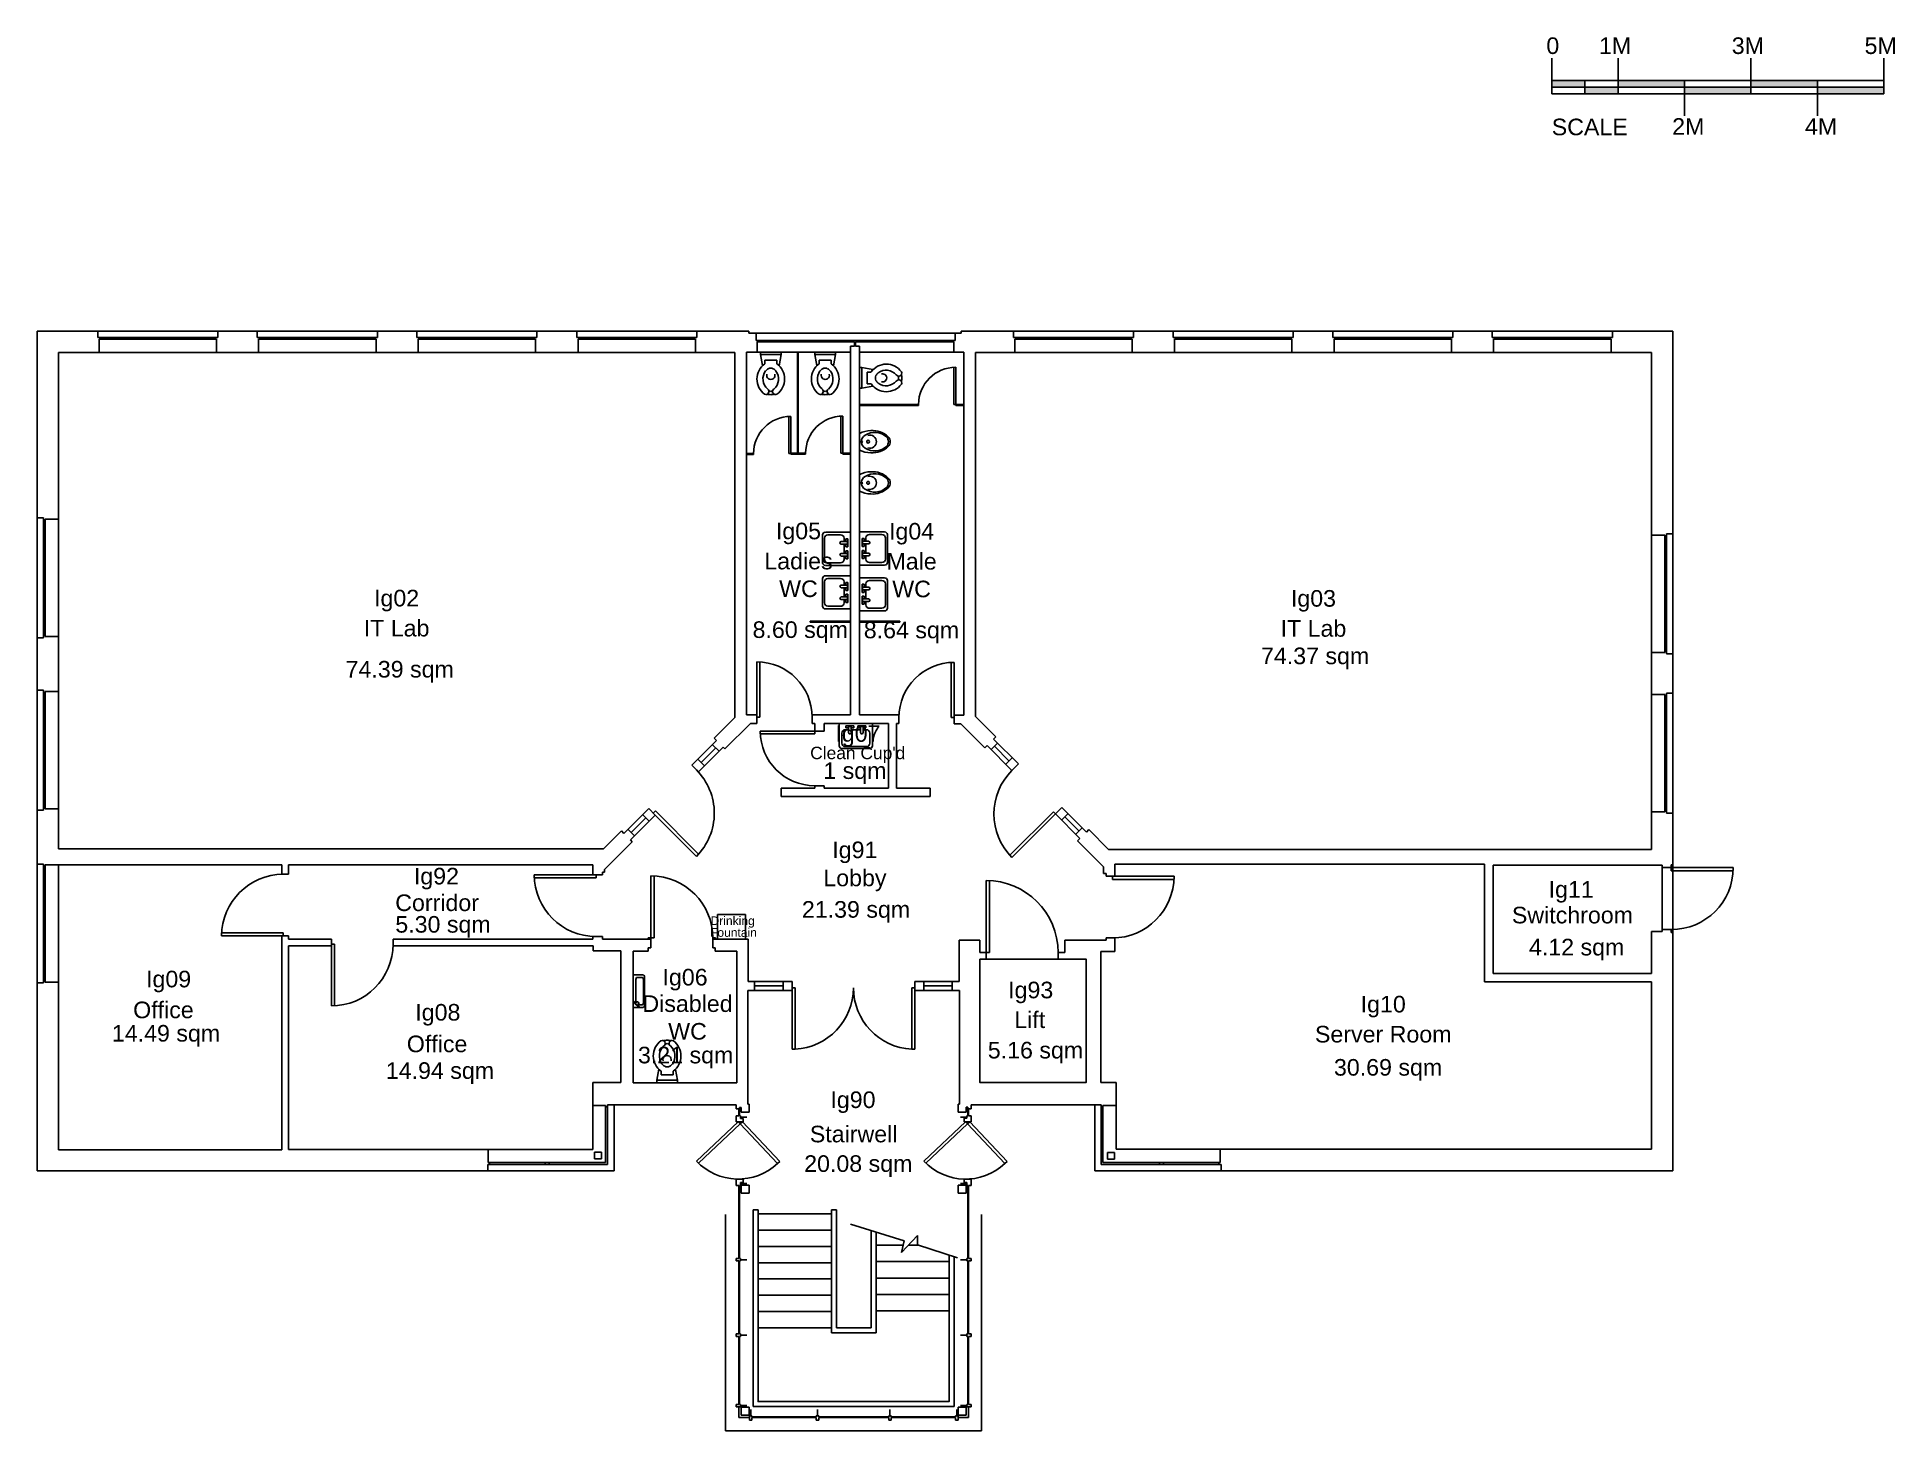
# Model space of a CAD drawing. Header units: millimetres. Extents: x 0 to 27981, y 0 to 20994.
import ezdxf
from ezdxf.enums import TextEntityAlignment as Align

# ---------------------------------------------------------------- set-up
doc = ezdxf.new("R2010")
doc.units = ezdxf.units.MM
for name, color, linetype in [('COLUMNS', 7, 'Continuous'), ('DOORS', 2, 'Continuous'), ('EXTERNAL WALLS', 1, 'Continuous'), ('INTERNAL WALLS', 3, 'Continuous'), ('NOTES', 7, 'Continuous'), ('ROOM NAME', 4, 'Continuous'), ('ROOM NUMBER', 7, 'Continuous'), ('SANITARY', 2, 'Continuous'), ('SCALE', 7, 'Continuous'), ('STAIRS', 2, 'Continuous'), ('TEXT AREA', 6, 'Continuous'), ('WINDOWS', 4, 'Continuous')]:
    doc.layers.add(name, color=color, linetype=linetype)
doc.styles.add('CCCU STANDARD', font='arial.ttf')

# ---------------------------------------------------------------- blocks, each defined once
blk = doc.blocks.new('H1', base_point=(1, 0))
at = {"layer": 'DOORS'}
for p, q in [((1, 1), (0, 1)), ((1, 0.95), (0.001251, 0.95)), ((1, 1), (1, 0.95))]:
    blk.add_line(p, q, dxfattribs=at)
blk.add_arc((1, 1), 1, 180, 270, dxfattribs=at)
blk = doc.blocks.new('A$C195B5CEB')
at = {"layer": 'DOORS'}
for p, q in [((657, 832), (692, 864)), ((692, 864), (1254, 267)), ((657, 832), (1220, 235)), ((1254, 267), (1220, 235))]:
    blk.add_line(p, q, dxfattribs=at)
at = {"layer": 'DOORS', "xscale": 862.9999999999995, "yscale": 862.9999999999995, "zscale": 927.9569892473119, "rotation": 43.3206062369046}
blk.add_blockref('H1', (1220, 235), dxfattribs=at)
blk = doc.blocks.new('H2', base_point=(1, 0))
at = {"layer": 'DOORS'}
for p, q in [((1, 0), (0, 0)), ((1, 0.05), (0.001251, 0.05)), ((1, 0), (1, 0.05))]:
    blk.add_line(p, q, dxfattribs=at)
blk.add_arc((1, 0), 1, 90, 180, dxfattribs=at)
blk = doc.blocks.new('WC', base_point=(0, 0.208))
at = {"layer": 'SANITARY'}
for p, q in [((0, 0.363), (0.036, 0.363)), ((0, 0.363), (0, 0.053)), ((0.036, 0.363), (0.202, 0.334)), ((0.036, 0.363), (0.036, 0.053)), ((0.174, 0.297), (0.117, 0.297)), ((0.117, 0.118), (0.117, 0.297)), ((0, 0.053), (0.036, 0.053)), ((0.036, 0.053), (0.201, 0.082)), ((0.174, 0.118), (0.117, 0.118))]:
    blk.add_line(p, q, dxfattribs=at)
for centre, radius, start, end in [((0.404, 0.133), 0.283, 36.5469, 144.3914), ((0.361, 0.186), 0.127, 128.2338, 152.2204), ((0.402, 0.123), 0.202, 40.9998, 126.2998), ((0.591, 0.28), 0.045, 212.9694, 27.1213), ((0.404, 0.283), 0.283, 215.6086, 323.4531), ((0.32, 0.207), 0.081, 152.4748, 180), ((0.32, 0.207), 0.081, 180, 207.5252), ((0.361, 0.229), 0.127, 207.7796, 231.7662), ((0.401, 0.291), 0.201, 233.5308, 319.2142), ((0.348, 0.209), 0.062, 255.0686, 104.9314), ((0.591, 0.135), 0.045, 332.8787, 147.0306), ((0.488, 0.207), 0.101, 0, 15.9454), ((0.488, 0.207), 0.101, 344.5966, 0), ((0.488, 0.207), 0.151, 0, 19.6284), ((0.488, 0.207), 0.151, 340.7278, 0)]:
    blk.add_arc(centre, radius, start, end, dxfattribs=at)
blk = doc.blocks.new('UR', base_point=(0, 0.168482))
at = {"layer": 'SANITARY'}
blk.add_line((0, 0.04308), (0, 0.293884), dxfattribs=at)
for centre, radius, start, end in [((0.18397, -0.083631), 0.419955, 91.81868, 115.980865), ((0.230618, 0.03859), 0.268778, 48.365982, 122.785294), ((0.194914, -0.009451), 0.346415, 46.348785, 94.01767), ((0.18397, 0.420595), 0.419955, 244.019135, 268.181305), ((0.136813, 0.169294), 0.109831, 179.604446, 180.42363), ((0.136813, 0.16767), 0.109831, 179.57637, 180.395554), ((0.136276, 0.167973), 0.109311, 117.929138, 178.909943), ((0.136276, 0.168991), 0.109311, 181.090057, 242.070862), ((0.029044, 0.166912), 0.015583, 267.628204, 93.788651), ((0.230618, 0.298374), 0.268778, 237.214706, 311.634033), ((0.129949, 0.169181), 0.02, 357.996094, 182.003906), ((0.129949, 0.167783), 0.02, 177.996094, 2.003908), ((0.157861, 0.169517), 0.097892, 358.474792, 107.625496), ((0.157861, 0.167447), 0.097892, 252.374496, 1.525203), ((0.194914, 0.346415), 0.346415, 265.98233, 313.651215), ((0.157861, 0.167447), 0.097892, 0.605958, 1.525203), ((0.157861, 0.169517), 0.097892, 358.474792, 359.394043), ((0.341668, 0.174114), 0.093972, 357.222351, 44.070023), ((0.341668, 0.16285), 0.093972, 315.929962, 2.777658), ((0.343655, 0.161326), 0.120614, 3.00848, 41.469341), ((0.343655, 0.175638), 0.120614, 318.53067, 356.991516), ((0.34471, 0.164403), 0.090966, 2.570064, 3.250072), ((0.34471, 0.172561), 0.090966, 356.749939, 357.429932)]:
    blk.add_arc(centre, radius, start, end, dxfattribs=at)
blk = doc.blocks.new('WB')
at = {"layer": 'SANITARY'}
for p, q in [((0, 0.499), (0.36, 0.499)), ((0, 0), (0, 0.499)), ((0.037, 0.2785), (0.037, 0.4005)), ((0.037, 0.4005), (0.065, 0.4005)), ((0.065, 0.2785), (0.037, 0.2785)), ((0.044, 0.3585), (0.131, 0.3585)), ((0.044, 0.3585), (0.044, 0.3195)), ((0.044, 0.3195), (0.131, 0.3195)), ((0.065, 0.4005), (0.065, 0.3585)), ((0.065, 0.3195), (0.065, 0.2785)), ((0.091, 0.3585), (0.091, 0.409)), ((0.091, 0.18), (0.091, 0.3195)), ((0.322, 0.459), (0.141, 0.459)), ((0.372, 0.091), (0.372, 0.409)), ((0.4, 0.459), (0.4, 0.04)), ((0.36, 0), (0, 0)), ((0.037, 0.1), (0.037, 0.222)), ((0.037, 0.222), (0.065, 0.222)), ((0.065, 0.1), (0.037, 0.1)), ((0.044, 0.18), (0.131, 0.18)), ((0.044, 0.18), (0.044, 0.141)), ((0.044, 0.141), (0.131, 0.141)), ((0.065, 0.222), (0.065, 0.18)), ((0.065, 0.141), (0.065, 0.1)), ((0.091, 0.091), (0.091, 0.141)), ((0.141, 0.041), (0.322, 0.041))]:
    blk.add_line(p, q, dxfattribs=at)
for centre, radius, start, end in [((0.141, 0.409), 0.05, 88.85424, 180), ((0.131, 0.339), 0.0195, 270, 90), ((0.322, 0.409), 0.05, 0, 88.85424), ((0.36, 0.459), 0.04, 0, 88.5679), ((0.141, 0.091), 0.05, 180, 271.14575), ((0.131, 0.1605), 0.0195, 270, 90), ((0.322, 0.091), 0.05, 271.14575, 0), ((0.36, 0.04), 0.04, 271.4321, 0)]:
    blk.add_arc(centre, radius, start, end, dxfattribs=at)
blk = doc.blocks.new('H3')
at = {"layer": 'DOORS'}
for p, q in [((0, 1), (0, 0.95)), ((0, 1), (1, 1)), ((0, 0.95), (0.998749, 0.95))]:
    blk.add_line(p, q, dxfattribs=at)
blk.add_arc((0, 1), 1, 270, 0, dxfattribs=at)
blk = doc.blocks.new('H4')
at = {"layer": 'DOORS'}
for p, q in [((0, 0), (0, 0.05)), ((0, 0.05), (0.998749, 0.05)), ((0, 0), (1, 0))]:
    blk.add_line(p, q, dxfattribs=at)
blk.add_arc((0, 0), 1, 0.057296, 90, dxfattribs=at)
blk = doc.blocks.new('A$C24A906E3')
at = {"layer": 'SANITARY'}
for p, q in [((0, 0), (0, 490)), ((0, 490), (153, 490)), ((39, 89), (39, 402)), ((137, 451), (60, 451)), ((158, 89), (158, 402)), ((170, 451), (170, 39)), ((0, 81), (8, 90)), ((88, 0), (0, 81)), ((153, 0), (0, 0)), ((8, 90), (38, 62)), ((32, 55), (57, 83)), ((32, 55), (61, 29)), ((61, 29), (86, 57)), ((67, 36), (96, 9)), ((71, 40), (137, 40)), ((96, 9), (88, 0))]:
    blk.add_line(p, q, dxfattribs=at)
for centre, major_axis, start_param, end_param in [((60, 402), (0, 49.1), -0.019997, 1.570796), ((137, 402), (0, 49.1), -1.570796, -0.019997), ((153, 451), (0, 39.3), -1.570796, -0.024995), ((60, 89), (0, 49.1), 1.570796, 2.084965), ((71, 70), (-14.1, 13), 3.141593, 6.283185), ((137, 89), (0, 49.1), 3.16159, 4.712389), ((153, 39), (0, 39.3), 3.166587, 4.712389)]:
    blk.add_ellipse(centre, major_axis=major_axis, ratio=0.432806, start_param=start_param, end_param=end_param, dxfattribs=at)
blk = doc.blocks.new('DDL', base_point=(0.5, 0))
at = {"layer": 'DOORS'}
for p, q in [((0.5, 1), (0, 1)), ((0, 1), (0, 0.975)), ((0.5, 0.975), (0, 0.975)), ((0.5, 1), (0.5, 0.975)), ((0.5, 0.025), (0, 0.025)), ((0, 0), (0, 0.025)), ((0.5, 0), (0, 0)), ((0.5, 0), (0.5, 0.025))]:
    blk.add_line(p, q, dxfattribs=at)
for centre, start, end in [((0.5, 1), 182.8681, 270), ((0.5, 0), 90, 177.1319)]:
    blk.add_arc(centre, 0.5, start, end, dxfattribs=at)
blk = doc.blocks.new('A$C4C781B2A')
at = {"layer": 'SANITARY'}
for p, q in [((0, 380), (500, 380)), ((0, 42), (0, 380)), ((91, 284), (141, 284)), ((100, 312), (100, 341)), ((100, 341), (222, 341)), ((141, 312), (100, 312)), ((180, 334), (141, 334)), ((141, 334), (141, 242)), ((180, 334), (180, 242)), ((222, 312), (180, 312)), ((180, 284), (320, 284)), ((222, 341), (222, 312)), ((279, 312), (279, 341)), ((279, 341), (401, 341)), ((320, 312), (279, 312)), ((359, 334), (320, 334)), ((320, 334), (320, 242)), ((359, 334), (359, 242)), ((401, 312), (359, 312)), ((359, 284), (410, 284)), ((401, 341), (401, 312)), ((500, 380), (500, 42)), ((460, 0), (40, 0)), ((41, 232), (41, 82)), ((91, 29), (410, 29)), ((460, 82), (460, 232))]:
    blk.add_line(p, q, dxfattribs=at)
for centre, major_axis, start_param, end_param in [((91, 232), (0, 52.5), 0, 1.590793), ((410, 232), (0, 52.5), 4.692392, 6.283185), ((40, 42), (0, 42), 1.595791, 3.141593), ((91, 82), (0, 52.5), 1.590793, 3.141593), ((161, 242), (0, -20.5), 4.712389, 7.853982), ((340, 242), (0, -20.5), 4.712389, 7.853982), ((410, 82), (0, 52.5), 3.141593, 4.692392), ((460, 42), (0, 42), 3.141593, 4.687394)]:
    blk.add_ellipse(centre, major_axis=major_axis, ratio=0.95429, start_param=start_param, end_param=end_param, dxfattribs=at)

msp = doc.modelspace()

# ---------------------------------------------------------------- linework, layer by layer
at = {"layer": 'COLUMNS'}
for p, q in [((8397, 4199), (8397, 4097)), ((8499, 4199), (8397, 4199)), ((8499, 4097), (8499, 4199)), ((8397, 4097), (8499, 4097)), ((16124, 4192), (16228, 4192)), ((16124, 4090), (16124, 4192)), ((16228, 4090), (16124, 4090)), ((16228, 4192), (16228, 4090)), ((10605, 3579), (10605, 3699)), ((10605, 3699), (10725, 3699)), ((10725, 3699), (10725, 3579)), ((13871, 3579), (13871, 3699)), ((13871, 3699), (13991, 3699)), ((13991, 3699), (13991, 3579)), ((10725, 3579), (10605, 3579)), ((13991, 3579), (13871, 3579)), ((10570, 361), (10570, 200)), ((10605, 357), (10725, 357)), ((10605, 237), (10605, 357)), ((10725, 357), (10725, 237)), ((13871, 357), (13991, 357)), ((13871, 237), (13871, 357)), ((13991, 357), (13991, 237)), ((14026, 361), (14026, 200)), ((10570, 200), (10730, 200)), ((10725, 237), (10605, 237)), ((13870, 200), (14026, 200)), ((13991, 237), (13871, 237))]:
    msp.add_line(p, q, dxfattribs=at)
at = {"layer": 'DOORS'}
for p, q in [((10234, 10398), (9861, 10025)), ((14779, 10045), (14403, 10421)), ((10333, 10299), (9960, 9926)), ((14308, 10325), (14683, 9949)), ((9211, 9374), (8836, 9000)), ((9310, 9275), (8935, 8901)), ((15339, 9292), (15705, 8925)), ((15805, 9020), (15435, 9389)), ((24474, 8521), (24474, 8484)), ((24614, 8484), (24474, 8484)), ((24614, 8528), (24614, 8484)), ((24614, 7551), (24474, 7551)), ((24474, 7551), (24474, 7521)), ((24614, 7507), (24614, 7551)), ((10588, 4624), (10622, 4656)), ((10588, 4624), (11151, 4027)), ((10622, 4656), (11185, 4059)), ((11185, 4059), (11151, 4027))]:
    msp.add_line(p, q, dxfattribs=at)
at = {"layer": 'DOORS', "linetype": 'Continuous'}
for p, q in [((9960, 9926), (9861, 10025)), ((14683, 9949), (14779, 10045)), ((9310, 9275), (9211, 9374)), ((15339, 9292), (15435, 9389)), ((9202, 7406), (9202, 7426)), ((9245, 7426), (9202, 7426)), ((10177, 7426), (10217, 7426)), ((10217, 7406), (10217, 7426)), ((11370, 6771), (10710, 6771)), ((11370, 6631), (11370, 6771)), ((13220, 6631), (13220, 6771)), ((13887, 6771), (13220, 6771)), ((10705, 6631), (11370, 6631)), ((13220, 6631), (13891, 6631))]:
    msp.add_line(p, q, dxfattribs=at)
at = {"layer": 'EXTERNAL WALLS'}
for p, q in [((0, 16564), (10720, 16564)), ((0, 3918), (0, 16564)), ((913, 16564), (913, 16467)), ((2721, 16564), (2721, 16467)), ((3316, 16564), (3316, 16467)), ((5124, 16564), (5124, 16467)), ((5720, 16564), (5720, 16467)), ((7528, 16564), (7528, 16467)), ((8127, 16564), (8127, 16467)), ((9935, 16564), (9935, 16467)), ((10720, 16564), (10720, 16534)), ((10720, 16534), (12320, 16534)), ((10828, 16534), (10828, 16426)), ((13919, 16534), (12320, 16534)), ((13825, 16534), (13825, 16426)), ((13919, 16564), (24639, 16564)), ((13919, 16564), (13919, 16534)), ((14704, 16564), (14704, 16467)), ((16512, 16564), (16512, 16467)), ((17111, 16564), (17111, 16467)), ((18919, 16564), (18919, 16467)), ((19515, 16564), (19515, 16467)), ((21323, 16564), (21323, 16467)), ((21918, 16564), (21918, 16467)), ((23726, 16564), (23726, 16467)), ((24639, 16564), (24639, 8528)), ((320, 8768), (320, 16244)), ((320, 16244), (10509, 16244)), ((933, 16244), (933, 16444)), ((2701, 16444), (2701, 16244)), ((3336, 16244), (3336, 16444)), ((5104, 16444), (5104, 16244)), ((5740, 16244), (5740, 16444)), ((7508, 16444), (7508, 16244)), ((8147, 16244), (8147, 16444)), ((9915, 16444), (9915, 16244)), ((10685, 16247), (12250, 16247)), ((10845, 16247), (10845, 16402)), ((12250, 16337), (12310, 16337)), ((12250, 16247), (12250, 16337)), ((12386, 16337), (12326, 16337)), ((12386, 16246), (12386, 16337)), ((12386, 16246), (13956, 16246)), ((13809, 16402), (13809, 16246)), ((14133, 16244), (24315, 16244)), ((14724, 16244), (14724, 16444)), ((16492, 16444), (16492, 16244)), ((17131, 16244), (17131, 16444)), ((18899, 16444), (18899, 16244)), ((19535, 16244), (19535, 16444)), ((21303, 16444), (21303, 16244)), ((21938, 16244), (21938, 16444)), ((23706, 16444), (23706, 16244)), ((24315, 16244), (24315, 8759)), ((0, 13754), (97, 13754)), ((120, 13734), (320, 13734)), ((24315, 13494), (24515, 13494)), ((24639, 13514), (24540, 13514)), ((0, 11946), (97, 11946)), ((320, 11966), (120, 11966)), ((24515, 11726), (24315, 11726)), ((24639, 11706), (24540, 11706)), ((0, 11156), (97, 11156)), ((120, 11136), (320, 11136)), ((24315, 11091), (24517, 11091)), ((24639, 11111), (24542, 11111)), ((0, 9348), (97, 9348)), ((320, 9368), (120, 9368)), ((24517, 9323), (24315, 9323)), ((24639, 9303), (24542, 9303)), ((0, 8535), (97, 8535)), ((120, 8527), (320, 8527)), ((320, 4235), (320, 8527)), ((24639, 8528), (24614, 8528)), ((24474, 7521), (24318, 7521)), ((24318, 7521), (24318, 6888)), ((24639, 7507), (24614, 7507)), ((24639, 7507), (24639, 3918)), ((0, 6750), (97, 6750)), ((320, 6760), (120, 6760)), ((24318, 4245), (24318, 6763)), ((8791, 5245), (8368, 5245)), ((8368, 5245), (8368, 4238)), ((10539, 5244), (8977, 5244)), ((16254, 4245), (16254, 5247)), ((8690, 4909), (8593, 4909)), ((8690, 4909), (10530, 4909)), ((8690, 3918), (8690, 4909)), ((10605, 4873), (10580, 4873)), ((10605, 4798), (10605, 4873)), ((10725, 4798), (10605, 4798)), ((10725, 4920), (10705, 4920)), ((10725, 4920), (10725, 4798)), ((13891, 4920), (13871, 4920)), ((13871, 4920), (13871, 4799)), ((13871, 4799), (13991, 4799)), ((13991, 4799), (13991, 4874)), ((13991, 4874), (14016, 4874)), ((16024, 4909), (14066, 4909)), ((15929, 3918), (15929, 4909)), ((3686, 4235), (320, 4235)), ((8368, 4238), (3787, 4238)), ((24318, 4245), (16254, 4245)), ((0, 3918), (8690, 3918)), ((6790, 3918), (6790, 4013)), ((24639, 3918), (15929, 3918)), ((17834, 3918), (17834, 4013)), ((10370, 3261), (10370, 0)), ((14226, 3261), (14226, 0)), ((10370, 0), (14226, 0))]:
    msp.add_line(p, q, dxfattribs=at)
at = {"layer": 'EXTERNAL WALLS', "linetype": 'Continuous'}
for p, q in [((8368, 4900), (8563, 4900)), ((16254, 4900), (16054, 4900)), ((6795, 4238), (6795, 4043)), ((17818, 4245), (17818, 4043))]:
    msp.add_line(p, q, dxfattribs=at)
at = {"layer": 'INTERNAL WALLS'}
for p, q in [((10509, 16244), (10509, 10746)), ((10685, 10787), (10685, 16247)), ((11450, 16247), (11450, 14726)), ((11465, 14726), (11465, 16247)), ((12250, 16247), (12250, 10787)), ((12386, 10783), (12386, 16246)), ((13956, 16246), (13956, 10780)), ((14133, 10761), (14133, 16244)), ((13276, 15461), (12386, 15461)), ((12386, 15446), (13276, 15446)), ((13276, 15446), (13276, 15461)), ((13956, 15461), (13836, 15461)), ((13836, 15461), (13836, 15446)), ((13836, 15446), (13956, 15446)), ((10790, 14720), (10685, 14720)), ((10685, 14705), (10790, 14705)), ((10790, 14705), (10790, 14720)), ((11350, 14726), (11350, 14711)), ((11450, 14726), (11350, 14726)), ((11350, 14711), (11575, 14711)), ((11465, 14726), (11575, 14726)), ((11575, 14726), (11575, 14711)), ((12250, 14726), (12135, 14726)), ((12135, 14726), (12135, 14711)), ((12135, 14711), (12250, 14711)), ((10509, 10746), (10198, 10435)), ((10360, 10272), (10745, 10657)), ((10842, 10787), (10685, 10787)), ((10745, 10657), (10842, 10657)), ((12250, 10787), (11672, 10787)), ((11672, 10657), (11714, 10657)), ((11714, 10657), (11714, 10540)), ((12823, 10657), (11856, 10657)), ((11856, 10657), (11856, 10540)), ((12981, 10783), (12386, 10783)), ((12823, 9681), (12823, 10657)), ((12943, 9680), (12943, 10653)), ((12943, 10653), (12981, 10653)), ((13956, 10780), (13811, 10780)), ((13811, 10650), (13912, 10650)), ((13912, 10650), (14272, 10289)), ((14439, 10456), (14133, 10761)), ((10198, 10435), (10234, 10398)), ((11856, 10540), (11714, 10540)), ((14403, 10421), (14439, 10456)), ((14272, 10289), (14308, 10325)), ((11714, 9681), (11206, 9681)), ((11206, 9681), (11206, 9556)), ((11206, 9556), (13449, 9556)), ((11714, 9717), (11714, 9681)), ((11714, 9717), (11856, 9717)), ((11856, 9717), (11856, 9681)), ((11856, 9681), (12823, 9681)), ((13449, 9680), (12943, 9680)), ((13449, 9556), (13449, 9680)), ((8800, 9037), (8531, 8768)), ((8836, 9000), (8800, 9037)), ((15840, 9056), (15805, 9020)), ((16137, 8759), (15840, 9056)), ((8531, 8768), (320, 8768)), ((8546, 8456), (8963, 8873)), ((15705, 8925), (15670, 8890)), ((15670, 8890), (16062, 8497)), ((24315, 8759), (16137, 8759)), ((320, 8527), (3686, 8527)), ((3686, 8527), (3686, 8384)), ((3787, 8384), (3786, 8527)), ((3786, 8527), (8371, 8527)), ((8371, 8527), (8371, 8376)), ((8514, 8416), (8546, 8416)), ((8514, 8376), (8514, 8416)), ((8546, 8416), (8546, 8456)), ((16062, 8497), (16062, 8397)), ((16062, 8397), (16102, 8397)), ((16102, 8397), (16102, 8353)), ((16232, 8353), (16232, 8536)), ((16232, 8536), (21802, 8536)), ((21802, 8536), (21802, 6763)), ((21932, 6888), (21932, 8521)), ((21932, 8521), (24474, 8521)), ((3686, 7456), (3686, 4235)), ((3787, 7406), (3787, 7456)), ((4431, 7406), (3787, 7406)), ((3787, 7306), (4431, 7306)), ((3787, 4238), (3787, 7306)), ((8371, 7406), (5361, 7406)), ((5361, 7306), (8373, 7306)), ((8371, 7446), (8371, 7406)), ((8373, 7306), (8373, 7231)), ((8514, 7406), (8514, 7446)), ((9245, 7406), (8514, 7406)), ((10710, 7406), (10177, 7406)), ((10710, 6771), (10710, 7406)), ((14199, 7391), (13887, 7391)), ((13887, 7391), (13887, 6771)), ((14199, 7206), (14199, 7391)), ((16102, 7391), (15479, 7391)), ((15479, 7391), (15479, 7206)), ((16102, 7425), (16102, 7391)), ((16232, 7223), (16232, 7425)), ((8373, 7231), (8791, 7231)), ((8791, 7231), (8791, 5245)), ((8977, 5244), (8977, 7224)), ((8977, 7224), (9202, 7224)), ((9202, 7224), (9202, 7274)), ((9202, 7274), (9245, 7274)), ((10177, 7274), (10212, 7274)), ((10212, 7274), (10212, 7224)), ((10212, 7224), (10539, 7224)), ((10539, 7224), (10539, 5244)), ((14292, 7206), (14199, 7206)), ((15479, 7206), (15377, 7206)), ((16023, 5247), (16023, 7223)), ((16023, 7223), (16232, 7223)), ((21802, 6763), (24318, 6763)), ((24318, 6888), (21932, 6888)), ((10705, 4920), (10705, 6631)), ((13891, 6631), (13891, 4920)), ((16254, 5247), (16023, 5247))]:
    msp.add_line(p, q, dxfattribs=at)
at = {"layer": 'INTERNAL WALLS', "linetype": 'Continuous'}
for p, q in [((10842, 10787), (10842, 10657)), ((11672, 10787), (11672, 10657)), ((12981, 10783), (12981, 10653)), ((13811, 10780), (13811, 10650)), ((10333, 10299), (10360, 10272)), ((8935, 8901), (8963, 8873)), ((3686, 8384), (3787, 8384)), ((8371, 8376), (8514, 8376)), ((16232, 8353), (16102, 8353)), ((3686, 7456), (3787, 7456)), ((4431, 7306), (4431, 7406)), ((5361, 7306), (5361, 7406)), ((8371, 7446), (8514, 7446)), ((9245, 7426), (9245, 7274)), ((10177, 7426), (10177, 7274)), ((16232, 7425), (16102, 7425)), ((14292, 7206), (14292, 7106)), ((15377, 7206), (15377, 7106))]:
    msp.add_line(p, q, dxfattribs=at)
at = {"layer": 'INTERNAL WALLS'}
msp.add_lwpolyline([(14199, 7106), (15799, 7106), (15799, 5247), (14199, 5247)], close=True, dxfattribs=at)
at = {"layer": 'SANITARY'}
for p, q in [((11643, 12194), (11643, 12179)), ((12250, 12194), (11643, 12194)), ((11643, 12179), (12250, 12179)), ((12993, 12197), (12386, 12197)), ((12386, 12182), (12993, 12182)), ((12993, 12182), (12993, 12197)), ((10670, 7776), (10250, 7776)), ((10250, 7776), (10250, 7406)), ((10670, 7406), (10670, 7776))]:
    msp.add_line(p, q, dxfattribs=at)
at = {"layer": 'SCALE'}
for p, q in [((22814, 20678), (22814, 20142)), ((23814, 20678), (23814, 20142)), ((25814, 20678), (25814, 20142)), ((27814, 20678), (27814, 20142)), ((27814, 20342), (22814, 20342)), ((27814, 20242), (22814, 20242)), ((23314, 20342), (23314, 20142)), ((24814, 20342), (24814, 19807)), ((26814, 20342), (26814, 19807)), ((27814, 20142), (22814, 20142))]:
    msp.add_line(p, q, dxfattribs=at)
for points in [[(22814, 20342), (23314, 20342), (22814, 20242), (23314, 20242)], [(23314, 20242), (23814, 20242), (23314, 20142), (23814, 20142)], [(23814, 20342), (24814, 20342), (23814, 20242), (24814, 20242)], [(24814, 20242), (25814, 20242), (24814, 20142), (25814, 20142)], [(25814, 20342), (26814, 20342), (25814, 20242), (26814, 20242)], [(26814, 20242), (27814, 20242), (26814, 20142), (27814, 20142)]]:
    msp.add_solid(points, dxfattribs=at)
at = {"layer": 'STAIRS'}
for p, q in [((24474, 8484), (24474, 7551)), ((24639, 8528), (24639, 7507)), ((10785, 3329), (10860, 3329)), ((11965, 3269), (10860, 3269)), ((11965, 3329), (11965, 1477)), ((12040, 3329), (11965, 3329)), ((12040, 3329), (12040, 1552)), ((12251, 3112), (13058, 2860)), ((11965, 3023), (10860, 3023)), ((12563, 1552), (12563, 3015)), ((12638, 1477), (12638, 2991)), ((13017, 2689), (13259, 2941)), ((13058, 2860), (13017, 2689)), ((13259, 2941), (13259, 2800)), ((13259, 2800), (13864, 2608)), ((11965, 2778), (10860, 2778)), ((11965, 2533), (10860, 2533)), ((12638, 2797), (13043, 2797)), ((12638, 2549), (13736, 2549)), ((13121, 2797), (13269, 2797)), ((11965, 2288), (10860, 2288)), ((12638, 2302), (13736, 2302)), ((11965, 2042), (10860, 2042)), ((12638, 2054), (13736, 2054)), ((11965, 1797), (10860, 1797)), ((12638, 1807), (13736, 1807)), ((10860, 1552), (11965, 1552)), ((12638, 1477), (11965, 1477)), ((12040, 1552), (12563, 1552))]:
    msp.add_line(p, q, dxfattribs=at)
for points in [[(10785, 3329), (10785, 367), (13811, 367), (13811, 2625)], [(10860, 3329), (10860, 442), (13736, 442), (13736, 2649)]]:
    msp.add_lwpolyline(points, dxfattribs=at)
at = {"layer": 'WINDOWS'}
for p, q in [((913, 16467), (2721, 16467)), ((933, 16444), (2701, 16444)), ((943, 16444), (943, 16467)), ((1795, 16444), (1795, 16467)), ((1840, 16444), (1840, 16467)), ((2691, 16444), (2691, 16467)), ((3316, 16467), (5124, 16467)), ((3336, 16444), (5104, 16444)), ((3346, 16444), (3346, 16467)), ((4198, 16444), (4198, 16467)), ((4243, 16444), (4243, 16467)), ((5094, 16444), (5094, 16467)), ((5720, 16467), (7528, 16467)), ((5740, 16444), (7508, 16444)), ((5750, 16444), (5750, 16467)), ((6602, 16444), (6602, 16467)), ((6647, 16444), (6647, 16467)), ((7498, 16444), (7498, 16467)), ((8127, 16467), (9935, 16467)), ((8147, 16444), (9915, 16444)), ((8157, 16444), (8157, 16467)), ((9009, 16444), (9009, 16467)), ((9054, 16444), (9054, 16467)), ((9905, 16444), (9905, 16467)), ((10828, 16426), (13825, 16426)), ((10845, 16402), (12310, 16402)), ((10860, 16402), (10860, 16426)), ((11542, 16402), (11542, 16426)), ((11612, 16402), (11612, 16426)), ((12292, 16426), (12292, 16402)), ((12310, 16337), (12310, 16402)), ((12326, 16337), (12326, 16402)), ((12326, 16402), (13809, 16402)), ((12346, 16426), (12346, 16402)), ((13039, 16402), (13039, 16426)), ((13109, 16402), (13109, 16426)), ((13794, 16402), (13794, 16426)), ((14704, 16467), (16512, 16467)), ((14724, 16444), (16492, 16444)), ((14734, 16444), (14734, 16467)), ((15586, 16444), (15586, 16467)), ((15631, 16444), (15631, 16467)), ((16482, 16444), (16482, 16467)), ((17111, 16467), (18919, 16467)), ((17131, 16444), (18899, 16444)), ((17141, 16444), (17141, 16467)), ((17993, 16444), (17993, 16467)), ((18038, 16444), (18038, 16467)), ((18889, 16444), (18889, 16467)), ((19515, 16467), (21323, 16467)), ((19535, 16444), (21303, 16444)), ((19545, 16444), (19545, 16467)), ((20397, 16444), (20397, 16467)), ((20442, 16444), (20442, 16467)), ((21293, 16444), (21293, 16467)), ((21918, 16467), (23726, 16467)), ((21938, 16444), (23706, 16444)), ((21948, 16444), (21948, 16467)), ((22800, 16444), (22800, 16467)), ((22845, 16444), (22845, 16467)), ((23696, 16444), (23696, 16467)), ((97, 11946), (97, 13754)), ((120, 13724), (97, 13724)), ((120, 11966), (120, 13734)), ((24515, 13494), (24515, 11726)), ((24540, 13484), (24515, 13484)), ((24540, 13514), (24540, 11706)), ((120, 12873), (97, 12873)), ((120, 12828), (97, 12828)), ((24540, 12633), (24515, 12633)), ((24540, 12588), (24515, 12588)), ((120, 11976), (97, 11976)), ((24540, 11736), (24515, 11736)), ((97, 9348), (97, 11156)), ((120, 11126), (97, 11126)), ((120, 9368), (120, 11136)), ((24517, 11091), (24517, 9323)), ((24542, 11081), (24517, 11081)), ((24542, 11111), (24542, 9303)), ((120, 10275), (97, 10275)), ((120, 10230), (97, 10230)), ((24542, 10230), (24517, 10230)), ((24542, 10185), (24517, 10185)), ((120, 9378), (97, 9378)), ((24542, 9333), (24517, 9333)), ((97, 6750), (97, 8535)), ((120, 8512), (97, 8512)), ((120, 6760), (120, 8527)), ((120, 7664), (97, 7664)), ((120, 7619), (97, 7619)), ((120, 6775), (97, 6775)), ((8563, 4880), (8593, 4880)), ((10530, 4909), (10530, 4853)), ((10530, 4853), (10570, 4853)), ((10570, 4853), (10570, 4745)), ((10580, 4873), (10580, 4745)), ((14016, 4745), (14016, 4874)), ((14026, 4853), (14066, 4853)), ((14026, 4745), (14026, 4853)), ((14066, 4853), (14066, 4909)), ((16054, 4880), (16024, 4880)), ((10530, 4745), (10530, 4655)), ((10570, 4745), (10530, 4745)), ((10530, 4655), (10633, 4655)), ((10580, 4745), (10593, 4745)), ((10593, 4707), (10593, 4745)), ((10688, 4723), (10593, 4723)), ((10633, 4707), (10593, 4707)), ((10633, 4655), (10633, 4707)), ((13908, 4724), (14003, 4724)), ((13963, 4656), (13963, 4708)), ((13963, 4708), (14003, 4708)), ((14066, 4656), (13963, 4656)), ((14003, 4708), (14003, 4745)), ((14016, 4745), (14003, 4745)), ((14066, 4745), (14026, 4745)), ((14066, 4656), (14066, 4745)), ((6790, 4013), (8593, 4013)), ((6815, 4043), (6815, 4013)), ((7650, 4013), (7650, 4043)), ((7710, 4013), (7710, 4043)), ((17834, 4013), (16024, 4013)), ((16904, 4013), (16904, 4043)), ((16964, 4013), (16964, 4043)), ((17798, 4043), (17798, 4013)), ((10530, 3792), (10530, 3698)), ((10530, 3792), (10633, 3792)), ((10530, 3698), (10570, 3698)), ((10570, 3698), (10570, 2596)), ((10593, 3698), (10580, 3698)), ((10580, 3698), (10580, 2596)), ((10593, 3740), (10593, 3698)), ((10633, 3740), (10593, 3740)), ((10593, 3724), (10688, 3724)), ((10633, 3792), (10633, 3740)), ((13908, 3724), (14003, 3724)), ((13963, 3792), (13963, 3740)), ((14066, 3792), (13963, 3792)), ((13963, 3740), (14003, 3740)), ((14003, 3740), (14003, 3698)), ((14003, 3698), (14016, 3698)), ((14016, 2596), (14016, 3698)), ((14026, 3698), (14066, 3698)), ((14026, 2596), (14026, 3698)), ((14066, 3698), (14066, 3792)), ((10530, 2596), (10530, 2559)), ((10570, 2596), (10530, 2596)), ((10530, 2559), (10570, 2559)), ((10570, 2559), (10570, 1460)), ((10580, 2596), (10595, 2596)), ((10595, 2559), (10580, 2559)), ((10580, 2559), (10580, 1460)), ((10595, 2596), (10595, 2559)), ((10595, 2578), (10690, 2578)), ((13906, 2578), (14001, 2578)), ((14016, 2596), (14001, 2596)), ((14001, 2559), (14001, 2596)), ((14001, 2559), (14016, 2559)), ((14016, 1460), (14016, 2559)), ((14066, 2596), (14026, 2596)), ((14026, 2559), (14066, 2559)), ((14026, 1460), (14026, 2559)), ((14066, 2559), (14066, 2596)), ((10530, 1460), (10530, 1423)), ((10570, 1460), (10530, 1460)), ((10530, 1423), (10570, 1423)), ((10570, 1423), (10570, 399)), ((10580, 1460), (10595, 1460)), ((10595, 1423), (10580, 1423)), ((10580, 1423), (10580, 399)), ((10595, 1460), (10595, 1423)), ((10595, 1442), (10690, 1442)), ((13906, 1442), (14001, 1442)), ((14001, 1460), (14016, 1460)), ((14001, 1423), (14001, 1460)), ((14001, 1423), (14016, 1423)), ((14016, 399), (14016, 1423)), ((14066, 1460), (14026, 1460)), ((14026, 1423), (14066, 1423)), ((14026, 399), (14026, 1423)), ((14066, 1423), (14066, 1460)), ((10530, 399), (10530, 361)), ((10570, 399), (10530, 399)), ((10530, 361), (10570, 361)), ((10595, 361), (10570, 361)), ((10580, 399), (10595, 399)), ((10595, 399), (10595, 361)), ((10595, 380), (10690, 380)), ((10749, 225), (10749, 320)), ((11754, 225), (11754, 320)), ((12845, 225), (12845, 320)), ((13852, 225), (13852, 320)), ((13906, 382), (14001, 382)), ((14001, 399), (14016, 399)), ((14001, 361), (14001, 399)), ((14001, 361), (14026, 361)), ((14066, 399), (14026, 399)), ((14066, 361), (14026, 361)), ((14066, 361), (14066, 399)), ((10730, 225), (10730, 200)), ((10730, 225), (10767, 225)), ((10730, 200), (10730, 160)), ((10730, 160), (10767, 160)), ((10767, 225), (10767, 210)), ((10767, 210), (11735, 210)), ((10767, 200), (11735, 200)), ((10767, 160), (10767, 200)), ((11735, 225), (11735, 210)), ((11735, 225), (11772, 225)), ((11735, 200), (11735, 160)), ((11735, 160), (11772, 160)), ((11772, 225), (11772, 210)), ((11772, 210), (12826, 210)), ((11772, 200), (12826, 200)), ((11772, 160), (11772, 200)), ((12826, 225), (12826, 210)), ((12826, 225), (12863, 225)), ((12826, 200), (12826, 160)), ((12826, 160), (12863, 160)), ((12863, 225), (12863, 210)), ((12863, 210), (13833, 210)), ((12863, 200), (13833, 200)), ((12863, 160), (12863, 200)), ((13833, 225), (13833, 210)), ((13833, 225), (13870, 225)), ((13833, 200), (13833, 160)), ((13833, 160), (13870, 160)), ((13870, 225), (13870, 200)), ((13870, 160), (13870, 200))]:
    msp.add_line(p, q, dxfattribs=at)
at = {"layer": 'WINDOWS', "linetype": 'Continuous'}
for p, q in [((14370, 10263), (14466, 10358)), ((10052, 10018), (9953, 10117)), ((10222, 10286), (10003, 10067)), ((10172, 10336), (10271, 10237)), ((14418, 10311), (14639, 10089)), ((14591, 10041), (14687, 10137)), ((9218, 9183), (9119, 9282)), ((15430, 9200), (15527, 9297)), ((15693, 9035), (15479, 9249)), ((8899, 9062), (8998, 8963)), ((8948, 9013), (9168, 9233)), ((15643, 8987), (15742, 9083)), ((10807, 6631), (10807, 6771)), ((11237, 6631), (11237, 6771)), ((13353, 6631), (13353, 6771)), ((13783, 6631), (13783, 6771)), ((10807, 6701), (11237, 6701)), ((13353, 6701), (13783, 6701)), ((8563, 4900), (8563, 4043)), ((8593, 4909), (8593, 4013)), ((16024, 4909), (16024, 4013)), ((16054, 4900), (16054, 4043)), ((6795, 4043), (8563, 4043)), ((17818, 4043), (16054, 4043))]:
    msp.add_line(p, q, dxfattribs=at)

# ---------------------------------------------------------------- block references
at = {"layer": 'DOORS'}
for name, p, xscale, yscale, zscale, rotation in [('H1', (13276, 15461), 560, 560, 1000, 270), ('H1', (10790, 14720), 560, 560, 1000, 270), ('H1', (11575, 14726), 560, 560, 1000, 270), ('H2', (10842, 10752), 830, 830, 1000, 270), ('H1', (12981, 10746), 830, 830, 1000, 270), ('H4', (11714, 10540), 823, 823, 987.9951980792316, 180), ('H1', (9930, 9955), 919.9999999999991, 919.9999999999991, 1000, 135.000288), ('H3', (14683, 9949), 927.9999999999997, 927.9999999999997, 1000, 224.960076), ('H2', (24614, 8484), 933, 933, 1005.387931034483, 180), ('H2', (3707, 7456), 928.0000000000003, 928.0000000000003, 1000, 0.0511339999999833), ('H3', (10177, 7426), 932, 932, 1000, 90), ('H3', (15377, 7206), 1085, 1085, 1000, 90), ('H2', (16196, 8353), 928, 928, 1000, 180), ('H1', (5361, 7331), 930, 930, 1000, 90), ('DDL', (13220, 6674), 1851.024930747923, 1850, 1024.930747922438, 90), ('H1', (11151, 4027), 863.0000000000002, 863.0000000000002, 927.9569892473119, 43.32060623690456)]:
    msp.add_blockref(name, p, dxfattribs=dict(at, xscale=xscale, yscale=yscale, zscale=zscale, rotation=rotation))
at = {"layer": 'DOORS', "xscale": 930, "yscale": 930, "zscale": 1000}
msp.add_blockref('H1', (8418, 7446), dxfattribs=at)
at = {"layer": 'DOORS', "linetype": 'Continuous'}
msp.add_blockref('A$C24A906E3', (8977, 6379), dxfattribs=at)
at = {"layer": 'DOORS'}
msp.add_blockref('A$C195B5CEB', (13357, 3792), dxfattribs=at)
at = {"layer": 'INTERNAL WALLS'}
msp.add_blockref('A$C4C781B2A', (12081, 10277), dxfattribs=at)
at = {"layer": 'SANITARY', "zscale": 1000}
for name, p, xscale, yscale, rotation in [('WC', (11050, 16247), 1000, 1000, 270), ('WC', (11870, 16247), 1000, 1000, 270), ('WB', (12250, 13537), 1050, 1002.004, 180), ('WB', (12250, 12881), 1050, 1002.004, 180), ('WC', (9489, 5244), 1000, 1000, 90)]:
    msp.add_blockref(name, p, dxfattribs=dict(at, xscale=xscale, yscale=yscale, rotation=rotation))
for name, p, xscale, yscale in [('WC', (12386, 15860), 1000, 1000), ('UR', (12386, 14900), 1000, 1000), ('UR', (12386, 14280), 1000, 1000), ('WB', (12386, 13040), 1050, 1002.004), ('WB', (12386, 12350), 1050, 1002.004)]:
    msp.add_blockref(name, p, dxfattribs=dict(at, xscale=xscale, yscale=yscale))

# ---------------------------------------------------------------- texts
at = {"layer": 'NOTES', "style": 'CCCU STANDARD'}
for s, p in [('Fountain', (10135, 7507)), ('Drinking', (10143, 7684))]:
    msp.add_text(s, height=130, dxfattribs=at).set_placement(p, align=Align.MIDDLE_LEFT)
at = {"layer": 'ROOM NAME', "attachment_point": 5, "style": 'CCCU STANDARD'}
for s, insert, char_height, width in [('\\P\\P\\PLadies WC', (11467, 13517), 250, 1564.97), ('\\P\\P\\PMale\\PWC', (13171, 13513), 250, 1570.46), ('\\P\\PIT Lab', (5414, 12506), 250, 10188.79), ('\\P\\PIT Lab', (19224, 12502), 250, 10181.9), ("Clean Cup'd", (12360, 10183), 187.5, 1961.06), ('Lobby', (12317, 8291), 250, 1804.57), ('Corridor', (6024, 7953), 250, 1804.57), ('\\P\\PSwitchroom', (23125, 8184), 250, 8085.62), ('Office', (1902, 6339), 250, 1804.57), ('\\P\\P\\PDisabled WC', (9796, 6850), 250, 1562), ('\\P\\PLift', (14951, 6608), 250, 2137.27), ('Office', (6024, 5827), 250, 1804.57), ('\\P\\PServer Room', (20275, 6390), 250, 8085.62), ('\\P\\PStairwell', (12298, 4886), 250, 3185.5)]:
    msp.add_mtext(s, dxfattribs=dict(at, insert=insert, char_height=char_height, width=width))
at = {"layer": 'ROOM NUMBER', "char_height": 250, "attachment_point": 5, "style": 'CCCU STANDARD'}
for s, insert, width in [('Ig05', (11467, 13517), 1564.97), ('Ig04', (13171, 13513), 1570.46), ('Ig02', (5414, 12506), 10188.79), ('Ig03', (19224, 12502), 10181.9), ('Ig07', (12363, 10467), 967), ('Ig91', (12316, 8714), 3141.77), ('Ig92', (6014, 8318), 4585), ('Ig11', (23106, 8119), 2385.97), ('Ig09', (1980, 6768), 3366), ('Ig06', (9759, 6796), 1562), ('Ig93', (14965, 6603), 2167.11), ('Ig10', (20275, 6390), 8085.61), ('Ig08', (6035, 6267), 4580.4), ('Ig90', (12288, 4950), 3165.51)]:
    msp.add_mtext(s, dxfattribs=dict(at, insert=insert, width=width))
at = {"layer": 'SCALE', "char_height": 250, "attachment_point": 1, "style": 'CCCU STANDARD'}
for s, insert, width in [('0', (22732, 20990), 562), ('1M', (23525, 20990), 562), ('3M', (25525, 20990), 562), ('5M', (27525, 20990), 562), ('SCALE', (22813, 19766), 4479.62), ('2M', (24627, 19773), 562), ('4M', (26627, 19773), 562)]:
    msp.add_mtext(s, dxfattribs=dict(at, insert=insert, width=width))
at = {"layer": 'TEXT AREA', "char_height": 250, "width": 3463.59, "attachment_point": 5, "style": 'CCCU STANDARD'}
for s, insert in [('8.60 sqm', (11494, 12031)), ('8.64 sqm', (13169, 12026)), ('74.37 sqm', (19249, 11636)), ('74.39 sqm', (5461, 11435)), ('1 sqm', (12317, 9907)), ('21.39 sqm', (12334, 7817)), ('5.30 sqm', (6113, 7592)), ('4.12 sqm', (23188, 7249)), ('14.49 sqm', (1941, 5951)), ('3.21 sqm', (9768, 5623)), ('5.16 sqm', (15037, 5697)), ('30.69 sqm', (20348, 5438)), ('14.94 sqm', (6067, 5389)), ('20.08 sqm', (12368, 3988))]:
    msp.add_mtext(s, dxfattribs=dict(at, insert=insert))

doc.saveas('drawing.dxf')
